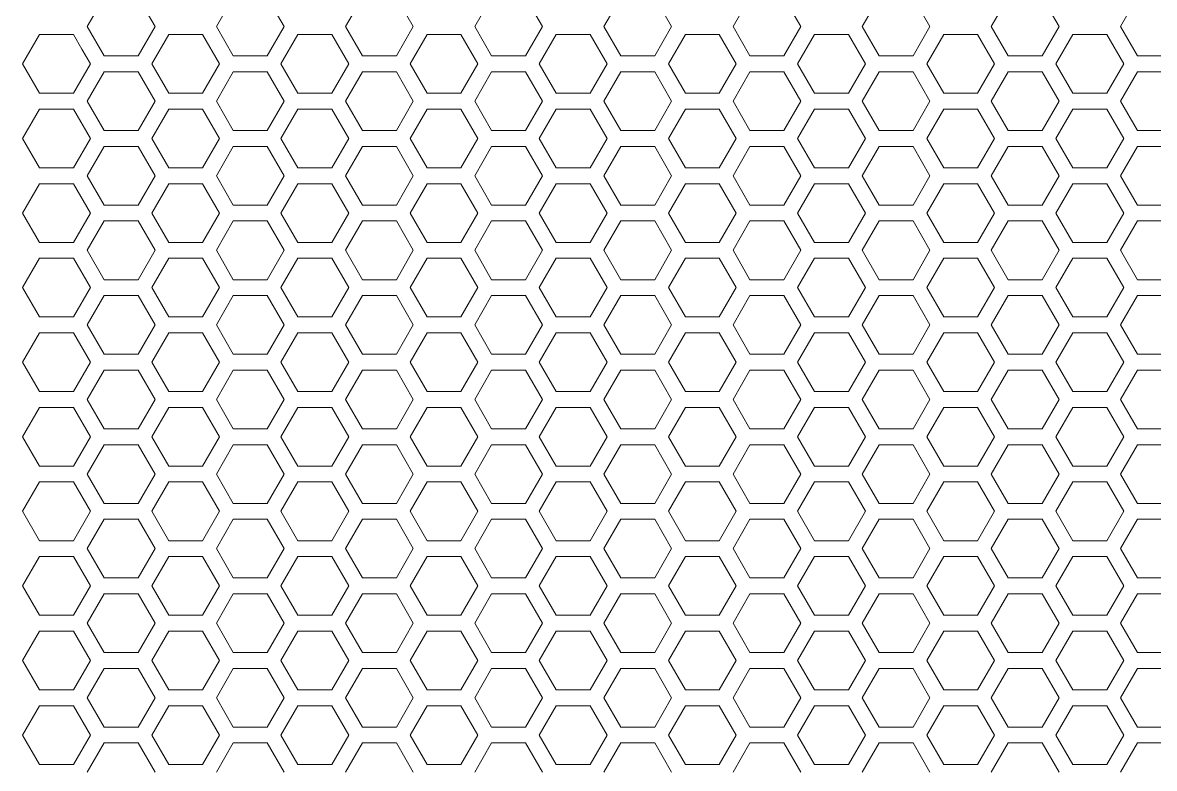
# Model space of a CAD drawing. Header units: millimetres. Extents: x 0 to 140, y -17 to 195.
# Drawn here: x 103.6 to 112.69, y 106.79 to 112.78 of the extents above; entities that cross this region are included whole.
import ezdxf

# ---------------------------------------------------------------- set-up
doc = ezdxf.new("R2010")
doc.units = ezdxf.units.MM
doc.layers.add('4203-42785_1_0', color=7, linetype='Continuous')

# ---------------------------------------------------------------- blocks, each defined once
blk = doc.blocks.new('a')
at = {"layer": '4203-42785_1_0', "color": 0, "linetype": 'ByBlock', "lineweight": 9}
for p, q in [((1507.3328, 432.6378), (1507.2261, 432.4529)), ((1507.653, 432.4529), (1507.5463, 432.6378)), ((1508.1461, 432.6378), (1508.0394, 432.4529)), ((1508.4662, 432.4529), (1508.3595, 432.6378)), ((1508.9594, 432.6378), (1508.8527, 432.4529)), ((1509.2795, 432.4529), (1509.1728, 432.6378)), ((1509.7726, 432.6378), (1509.6659, 432.4529)), ((1510.0928, 432.4529), (1509.9861, 432.6378)), ((1510.5859, 432.6378), (1510.4792, 432.4529)), ((1510.9061, 432.4529), (1510.7994, 432.6378)), ((1511.3992, 432.6378), (1511.2925, 432.4529)), ((1511.7193, 432.4529), (1511.6126, 432.6378)), ((1512.2124, 432.6378), (1512.1057, 432.4529)), ((1512.5326, 432.4529), (1512.4259, 432.6378)), ((1513.0257, 432.6378), (1512.919, 432.4529)), ((1513.3458, 432.4529), (1513.2391, 432.6378)), ((1513.8389, 432.6378), (1513.7322, 432.4529)), ((1507.2261, 432.4529), (1507.3328, 432.2681)), ((1507.5463, 432.2681), (1507.653, 432.4529)), ((1508.0394, 432.4529), (1508.1461, 432.2681)), ((1508.3595, 432.2681), (1508.4662, 432.4529)), ((1508.8527, 432.4529), (1508.9594, 432.2681)), ((1509.1728, 432.2681), (1509.2795, 432.4529)), ((1509.6659, 432.4529), (1509.7726, 432.2681)), ((1509.9861, 432.2681), (1510.0928, 432.4529)), ((1510.4792, 432.4529), (1510.5859, 432.2681)), ((1510.7994, 432.2681), (1510.9061, 432.4529)), ((1511.2925, 432.4529), (1511.3992, 432.2681)), ((1511.6126, 432.2681), (1511.7193, 432.4529)), ((1512.1057, 432.4529), (1512.2124, 432.2681)), ((1512.4259, 432.2681), (1512.5326, 432.4529)), ((1512.919, 432.4529), (1513.0257, 432.2681)), ((1513.2391, 432.2681), (1513.3458, 432.4529)), ((1513.7322, 432.4529), (1513.8389, 432.2681)), ((1506.9262, 432.403), (1506.8194, 432.2182)), ((1507.1396, 432.403), (1506.9262, 432.403)), ((1507.1929, 432.3106), (1507.1396, 432.403)), ((1507.7395, 432.403), (1507.6327, 432.2182)), ((1507.9529, 432.403), (1507.7395, 432.403)), ((1508.0596, 432.2182), (1507.9529, 432.403)), ((1508.5527, 432.403), (1508.446, 432.2182)), ((1508.7661, 432.403), (1508.5527, 432.403)), ((1508.8728, 432.2182), (1508.7661, 432.403)), ((1509.366, 432.403), (1509.2593, 432.2182)), ((1509.5794, 432.403), (1509.366, 432.403)), ((1509.6862, 432.2182), (1509.5794, 432.403)), ((1510.1793, 432.403), (1510.0725, 432.2182)), ((1510.3927, 432.403), (1510.1793, 432.403)), ((1510.4994, 432.2182), (1510.3927, 432.403)), ((1510.9926, 432.403), (1510.8858, 432.2182)), ((1511.206, 432.403), (1510.9926, 432.403)), ((1511.3127, 432.2182), (1511.206, 432.403)), ((1511.8058, 432.403), (1511.6991, 432.2182)), ((1512.0192, 432.403), (1511.8058, 432.403)), ((1512.1259, 432.2182), (1512.0192, 432.403)), ((1512.6191, 432.403), (1512.5124, 432.2182)), ((1512.8325, 432.403), (1512.6191, 432.403)), ((1512.9393, 432.2182), (1512.8325, 432.403)), ((1513.4323, 432.403), (1513.3256, 432.2182)), ((1513.6457, 432.403), (1513.4323, 432.403)), ((1513.7524, 432.2182), (1513.6457, 432.403)), ((1507.2464, 432.2182), (1507.1929, 432.3106)), ((1506.8194, 432.2182), (1506.9262, 432.0333)), ((1507.1396, 432.0333), (1507.2464, 432.2182)), ((1507.3328, 432.2681), (1507.5463, 432.2681)), ((1507.6327, 432.2182), (1507.7395, 432.0333)), ((1507.9529, 432.0333), (1508.0596, 432.2182)), ((1508.1461, 432.2681), (1508.3595, 432.2681)), ((1508.446, 432.2182), (1508.5527, 432.0333)), ((1508.7661, 432.0333), (1508.8728, 432.2182)), ((1508.9594, 432.2681), (1509.1728, 432.2681)), ((1509.2593, 432.2182), (1509.366, 432.0333)), ((1509.5794, 432.0333), (1509.6862, 432.2182)), ((1509.7726, 432.2681), (1509.9861, 432.2681)), ((1510.0725, 432.2182), (1510.1793, 432.0333)), ((1510.3927, 432.0333), (1510.4994, 432.2182)), ((1510.5859, 432.2681), (1510.7994, 432.2681)), ((1510.8858, 432.2182), (1510.9926, 432.0333)), ((1511.206, 432.0333), (1511.3127, 432.2182)), ((1511.3992, 432.2681), (1511.6126, 432.2681)), ((1511.6991, 432.2182), (1511.8058, 432.0333)), ((1512.0192, 432.0333), (1512.1259, 432.2182)), ((1512.2124, 432.2681), (1512.4259, 432.2681)), ((1512.5124, 432.2182), (1512.6191, 432.0333)), ((1512.8325, 432.0333), (1512.9393, 432.2182)), ((1513.0257, 432.2681), (1513.2391, 432.2681)), ((1513.3256, 432.2182), (1513.4323, 432.0333)), ((1513.6457, 432.0333), (1513.7524, 432.2182)), ((1513.8389, 432.2681), (1514.0523, 432.2681)), ((1507.3328, 432.1683), (1507.2261, 431.9834)), ((1507.5463, 432.1683), (1507.3328, 432.1683)), ((1507.653, 431.9834), (1507.5463, 432.1683)), ((1508.1461, 432.1683), (1508.0394, 431.9834)), ((1508.3595, 432.1683), (1508.1461, 432.1683)), ((1508.4662, 431.9834), (1508.3595, 432.1683)), ((1508.9594, 432.1683), (1508.8527, 431.9834)), ((1509.1728, 432.1683), (1508.9594, 432.1683)), ((1509.2795, 431.9834), (1509.1728, 432.1683)), ((1509.7726, 432.1683), (1509.6659, 431.9834)), ((1509.9861, 432.1683), (1509.7726, 432.1683)), ((1510.0928, 431.9834), (1509.9861, 432.1683)), ((1510.5859, 432.1683), (1510.4792, 431.9834)), ((1510.7994, 432.1683), (1510.5859, 432.1683)), ((1510.9061, 431.9834), (1510.7994, 432.1683)), ((1511.3992, 432.1683), (1511.2925, 431.9834)), ((1511.6126, 432.1683), (1511.3992, 432.1683)), ((1511.7193, 431.9834), (1511.6126, 432.1683)), ((1512.2124, 432.1683), (1512.1057, 431.9834)), ((1512.4259, 432.1683), (1512.2124, 432.1683)), ((1512.5326, 431.9834), (1512.4259, 432.1683)), ((1513.0257, 432.1683), (1512.919, 431.9834)), ((1513.2391, 432.1683), (1513.0257, 432.1683)), ((1513.3458, 431.9834), (1513.2391, 432.1683)), ((1513.8389, 432.1683), (1513.7322, 431.9834)), ((1514.0523, 432.1683), (1513.8389, 432.1683)), ((1506.9262, 432.0333), (1507.1396, 432.0333)), ((1507.7395, 432.0333), (1507.9529, 432.0333)), ((1508.5527, 432.0333), (1508.7661, 432.0333)), ((1509.366, 432.0333), (1509.5794, 432.0333)), ((1510.1793, 432.0333), (1510.3927, 432.0333)), ((1510.9926, 432.0333), (1511.206, 432.0333)), ((1511.8058, 432.0333), (1512.0192, 432.0333)), ((1512.6191, 432.0333), (1512.8325, 432.0333)), ((1513.4323, 432.0333), (1513.6457, 432.0333)), ((1506.9262, 431.9335), (1506.8194, 431.7486)), ((1507.1396, 431.9335), (1506.9262, 431.9335)), ((1507.2464, 431.7486), (1507.1396, 431.9335)), ((1507.2261, 431.9834), (1507.3328, 431.7985)), ((1507.5463, 431.7985), (1507.653, 431.9834)), ((1507.7395, 431.9335), (1507.6327, 431.7486)), ((1507.9529, 431.9335), (1507.7395, 431.9335)), ((1508.0596, 431.7486), (1507.9529, 431.9335)), ((1508.0394, 431.9834), (1508.1461, 431.7985)), ((1508.3595, 431.7985), (1508.4662, 431.9834)), ((1508.5527, 431.9335), (1508.446, 431.7486)), ((1508.7661, 431.9335), (1508.5527, 431.9335)), ((1508.8728, 431.7486), (1508.7661, 431.9335)), ((1508.8527, 431.9834), (1508.9594, 431.7985)), ((1509.1728, 431.7985), (1509.2795, 431.9834)), ((1509.366, 431.9335), (1509.2593, 431.7486)), ((1509.5794, 431.9335), (1509.366, 431.9335)), ((1509.6862, 431.7486), (1509.5794, 431.9335)), ((1509.6659, 431.9834), (1509.7726, 431.7985)), ((1509.9861, 431.7985), (1510.0928, 431.9834)), ((1510.1793, 431.9335), (1510.0725, 431.7486)), ((1510.3927, 431.9335), (1510.1793, 431.9335)), ((1510.4994, 431.7486), (1510.3927, 431.9335)), ((1510.4792, 431.9834), (1510.5859, 431.7985)), ((1510.7994, 431.7985), (1510.9061, 431.9834)), ((1510.9926, 431.9335), (1510.8858, 431.7486)), ((1511.206, 431.9335), (1510.9926, 431.9335)), ((1511.3127, 431.7486), (1511.206, 431.9335)), ((1511.2925, 431.9834), (1511.3992, 431.7985)), ((1511.6126, 431.7985), (1511.7193, 431.9834)), ((1511.8058, 431.9335), (1511.6991, 431.7486)), ((1512.0192, 431.9335), (1511.8058, 431.9335)), ((1512.1259, 431.7486), (1512.0192, 431.9335)), ((1512.1057, 431.9834), (1512.2124, 431.7985)), ((1512.4259, 431.7985), (1512.5326, 431.9834)), ((1512.6191, 431.9335), (1512.5124, 431.7486)), ((1512.8325, 431.9335), (1512.6191, 431.9335)), ((1512.9393, 431.7486), (1512.8325, 431.9335)), ((1512.919, 431.9834), (1513.0257, 431.7985)), ((1513.2391, 431.7985), (1513.3458, 431.9834)), ((1513.4323, 431.9335), (1513.3256, 431.7486)), ((1513.6457, 431.9335), (1513.4323, 431.9335)), ((1513.7524, 431.7486), (1513.6457, 431.9335)), ((1513.7322, 431.9834), (1513.8389, 431.7985)), ((1507.3328, 431.7985), (1507.5463, 431.7985)), ((1508.1461, 431.7985), (1508.3595, 431.7985)), ((1508.9594, 431.7985), (1509.1728, 431.7985)), ((1509.7726, 431.7985), (1509.9861, 431.7985)), ((1510.5859, 431.7985), (1510.7994, 431.7985)), ((1511.3992, 431.7985), (1511.6126, 431.7985)), ((1512.2124, 431.7985), (1512.4259, 431.7985)), ((1513.0257, 431.7985), (1513.2391, 431.7985)), ((1513.8389, 431.7985), (1514.0523, 431.7985)), ((1506.8194, 431.7486), (1506.9262, 431.5638)), ((1507.1396, 431.5638), (1507.2464, 431.7486)), ((1507.6327, 431.7486), (1507.7395, 431.5638)), ((1507.9529, 431.5638), (1508.0596, 431.7486)), ((1508.446, 431.7486), (1508.5527, 431.5638)), ((1508.7661, 431.5638), (1508.8728, 431.7486)), ((1509.2593, 431.7486), (1509.366, 431.5638)), ((1509.5794, 431.5638), (1509.6862, 431.7486)), ((1510.0725, 431.7486), (1510.1793, 431.5638)), ((1510.3927, 431.5638), (1510.4994, 431.7486)), ((1510.8858, 431.7486), (1510.9926, 431.5638)), ((1511.206, 431.5638), (1511.3127, 431.7486)), ((1511.6991, 431.7486), (1511.8058, 431.5638)), ((1512.0192, 431.5638), (1512.1259, 431.7486)), ((1512.5124, 431.7486), (1512.6191, 431.5638)), ((1512.8325, 431.5638), (1512.9393, 431.7486)), ((1513.3256, 431.7486), (1513.4323, 431.5638)), ((1513.6457, 431.5638), (1513.7524, 431.7486)), ((1507.3328, 431.6987), (1507.2261, 431.5139)), ((1507.5463, 431.6987), (1507.3328, 431.6987)), ((1507.653, 431.5139), (1507.5463, 431.6987)), ((1508.1461, 431.6987), (1508.0394, 431.5139)), ((1508.3595, 431.6987), (1508.1461, 431.6987)), ((1508.4662, 431.5139), (1508.3595, 431.6987)), ((1508.9594, 431.6987), (1508.8527, 431.5139)), ((1509.1728, 431.6987), (1508.9594, 431.6987)), ((1509.2795, 431.5139), (1509.1728, 431.6987)), ((1509.7726, 431.6987), (1509.6659, 431.5139)), ((1509.9861, 431.6987), (1509.7726, 431.6987)), ((1510.0928, 431.5139), (1509.9861, 431.6987)), ((1510.5859, 431.6987), (1510.4792, 431.5139)), ((1510.7994, 431.6987), (1510.5859, 431.6987)), ((1510.9061, 431.5139), (1510.7994, 431.6987)), ((1511.3992, 431.6987), (1511.2925, 431.5139)), ((1511.6126, 431.6987), (1511.3992, 431.6987)), ((1511.7193, 431.5139), (1511.6126, 431.6987)), ((1512.2124, 431.6987), (1512.1057, 431.5139)), ((1512.4259, 431.6987), (1512.2124, 431.6987)), ((1512.5326, 431.5139), (1512.4259, 431.6987)), ((1513.0257, 431.6987), (1512.919, 431.5139)), ((1513.2391, 431.6987), (1513.0257, 431.6987)), ((1513.3458, 431.5139), (1513.2391, 431.6987)), ((1513.8389, 431.6987), (1513.7322, 431.5139)), ((1514.0523, 431.6987), (1513.8389, 431.6987)), ((1506.9262, 431.5638), (1507.1396, 431.5638)), ((1507.7395, 431.5638), (1507.9529, 431.5638)), ((1508.5527, 431.5638), (1508.7661, 431.5638)), ((1509.366, 431.5638), (1509.5794, 431.5638)), ((1510.1793, 431.5638), (1510.3927, 431.5638)), ((1510.9926, 431.5638), (1511.206, 431.5638)), ((1511.8058, 431.5638), (1512.0192, 431.5638)), ((1512.6191, 431.5638), (1512.8325, 431.5638)), ((1513.4323, 431.5638), (1513.6457, 431.5638)), ((1507.2261, 431.5139), (1507.3328, 431.329)), ((1507.5463, 431.329), (1507.653, 431.5139)), ((1508.0394, 431.5139), (1508.1461, 431.329)), ((1508.3595, 431.329), (1508.4662, 431.5139)), ((1508.8527, 431.5139), (1508.9594, 431.329)), ((1509.1728, 431.329), (1509.2795, 431.5139)), ((1509.6659, 431.5139), (1509.7726, 431.329)), ((1509.9861, 431.329), (1510.0928, 431.5139)), ((1510.4792, 431.5139), (1510.5859, 431.329)), ((1510.7994, 431.329), (1510.9061, 431.5139)), ((1511.2925, 431.5139), (1511.3992, 431.329)), ((1511.6126, 431.329), (1511.7193, 431.5139)), ((1512.1057, 431.5139), (1512.2124, 431.329)), ((1512.4259, 431.329), (1512.5326, 431.5139)), ((1512.919, 431.5139), (1513.0257, 431.329)), ((1513.2391, 431.329), (1513.3458, 431.5139)), ((1513.7322, 431.5139), (1513.8389, 431.329)), ((1506.9262, 431.4639), (1506.8194, 431.2791)), ((1507.1396, 431.4639), (1506.9262, 431.4639)), ((1507.2464, 431.2791), (1507.1396, 431.4639)), ((1507.7395, 431.4639), (1507.6327, 431.2791)), ((1507.9529, 431.4639), (1507.7395, 431.4639)), ((1508.0596, 431.2791), (1507.9529, 431.4639)), ((1508.5527, 431.4639), (1508.446, 431.2791)), ((1508.7661, 431.4639), (1508.5527, 431.4639)), ((1508.8728, 431.2791), (1508.7661, 431.4639)), ((1509.366, 431.4639), (1509.2593, 431.2791)), ((1509.5794, 431.4639), (1509.366, 431.4639)), ((1509.6862, 431.2791), (1509.5794, 431.4639)), ((1510.1793, 431.4639), (1510.0725, 431.2791)), ((1510.3927, 431.4639), (1510.1793, 431.4639)), ((1510.4994, 431.2791), (1510.3927, 431.4639)), ((1510.9926, 431.4639), (1510.8858, 431.2791)), ((1511.206, 431.4639), (1510.9926, 431.4639)), ((1511.3127, 431.2791), (1511.206, 431.4639)), ((1511.8058, 431.4639), (1511.6991, 431.2791)), ((1512.0192, 431.4639), (1511.8058, 431.4639)), ((1512.1259, 431.2791), (1512.0192, 431.4639)), ((1512.6191, 431.4639), (1512.5124, 431.2791)), ((1512.8325, 431.4639), (1512.6191, 431.4639)), ((1512.9393, 431.2791), (1512.8325, 431.4639)), ((1513.4323, 431.4639), (1513.3256, 431.2791)), ((1513.6457, 431.4639), (1513.4323, 431.4639)), ((1513.7524, 431.2791), (1513.6457, 431.4639)), ((1506.8194, 431.2791), (1506.9262, 431.0942)), ((1507.1396, 431.0942), (1507.2464, 431.2791)), ((1507.3328, 431.329), (1507.5463, 431.329)), ((1507.6327, 431.2791), (1507.7395, 431.0942)), ((1507.9529, 431.0942), (1508.0596, 431.2791)), ((1508.1461, 431.329), (1508.3595, 431.329)), ((1508.446, 431.2791), (1508.5527, 431.0942)), ((1508.7661, 431.0942), (1508.8728, 431.2791)), ((1508.9594, 431.329), (1509.1728, 431.329)), ((1509.2593, 431.2791), (1509.366, 431.0942)), ((1509.5794, 431.0942), (1509.6862, 431.2791)), ((1509.7726, 431.329), (1509.9861, 431.329)), ((1510.0725, 431.2791), (1510.1793, 431.0942)), ((1510.3927, 431.0942), (1510.4994, 431.2791)), ((1510.5859, 431.329), (1510.7994, 431.329)), ((1510.8858, 431.2791), (1510.9926, 431.0942)), ((1511.206, 431.0942), (1511.3127, 431.2791)), ((1511.3992, 431.329), (1511.6126, 431.329)), ((1511.6991, 431.2791), (1511.8058, 431.0942)), ((1512.0192, 431.0942), (1512.1259, 431.2791)), ((1512.2124, 431.329), (1512.4259, 431.329)), ((1512.5124, 431.2791), (1512.6191, 431.0942)), ((1512.8325, 431.0942), (1512.9393, 431.2791)), ((1513.0257, 431.329), (1513.2391, 431.329)), ((1513.3256, 431.2791), (1513.4323, 431.0942)), ((1513.6457, 431.0942), (1513.7524, 431.2791)), ((1513.8389, 431.329), (1514.0523, 431.329)), ((1507.3328, 431.2292), (1507.2261, 431.0443)), ((1507.5463, 431.2292), (1507.3328, 431.2292)), ((1507.653, 431.0443), (1507.5463, 431.2292)), ((1508.1461, 431.2292), (1508.0394, 431.0443)), ((1508.3595, 431.2292), (1508.1461, 431.2292)), ((1508.4662, 431.0443), (1508.3595, 431.2292)), ((1508.9594, 431.2292), (1508.8527, 431.0443)), ((1509.1728, 431.2292), (1508.9594, 431.2292)), ((1509.2795, 431.0443), (1509.1728, 431.2292)), ((1509.7726, 431.2292), (1509.6659, 431.0443)), ((1509.9861, 431.2292), (1509.7726, 431.2292)), ((1510.0928, 431.0443), (1509.9861, 431.2292)), ((1510.5859, 431.2292), (1510.4792, 431.0443)), ((1510.7994, 431.2292), (1510.5859, 431.2292)), ((1510.9061, 431.0443), (1510.7994, 431.2292)), ((1511.3992, 431.2292), (1511.2925, 431.0443)), ((1511.6126, 431.2292), (1511.3992, 431.2292)), ((1511.7193, 431.0443), (1511.6126, 431.2292)), ((1512.2124, 431.2292), (1512.1057, 431.0443)), ((1512.4259, 431.2292), (1512.2124, 431.2292)), ((1512.5326, 431.0443), (1512.4259, 431.2292)), ((1513.0257, 431.2292), (1512.919, 431.0443)), ((1513.2391, 431.2292), (1513.0257, 431.2292)), ((1513.3458, 431.0443), (1513.2391, 431.2292)), ((1513.8389, 431.2292), (1513.7322, 431.0443)), ((1514.0523, 431.2292), (1513.8389, 431.2292)), ((1506.9262, 431.0942), (1507.1396, 431.0942)), ((1507.7395, 431.0942), (1507.9529, 431.0942)), ((1508.5527, 431.0942), (1508.7661, 431.0942)), ((1509.366, 431.0942), (1509.5794, 431.0942)), ((1510.1793, 431.0942), (1510.3927, 431.0942)), ((1510.9926, 431.0942), (1511.206, 431.0942)), ((1511.8058, 431.0942), (1512.0192, 431.0942)), ((1512.6191, 431.0942), (1512.8325, 431.0942)), ((1513.4323, 431.0942), (1513.6457, 431.0942)), ((1506.9262, 430.9944), (1506.8194, 430.8095)), ((1507.1396, 430.9944), (1506.9262, 430.9944)), ((1507.2464, 430.8095), (1507.1396, 430.9944)), ((1507.2261, 431.0443), (1507.3328, 430.8594)), ((1507.5463, 430.8594), (1507.653, 431.0443)), ((1507.7395, 430.9944), (1507.6327, 430.8095)), ((1507.9529, 430.9944), (1507.7395, 430.9944)), ((1508.0596, 430.8095), (1507.9529, 430.9944)), ((1508.0394, 431.0443), (1508.1461, 430.8594)), ((1508.3595, 430.8594), (1508.4662, 431.0443)), ((1508.5527, 430.9944), (1508.446, 430.8095)), ((1508.7661, 430.9944), (1508.5527, 430.9944)), ((1508.8728, 430.8095), (1508.7661, 430.9944)), ((1508.8527, 431.0443), (1508.9594, 430.8594)), ((1509.1728, 430.8594), (1509.2795, 431.0443)), ((1509.366, 430.9944), (1509.2593, 430.8095)), ((1509.5794, 430.9944), (1509.366, 430.9944)), ((1509.6862, 430.8095), (1509.5794, 430.9944)), ((1509.6659, 431.0443), (1509.7726, 430.8594)), ((1509.9861, 430.8594), (1510.0928, 431.0443)), ((1510.1793, 430.9944), (1510.0725, 430.8095)), ((1510.3927, 430.9944), (1510.1793, 430.9944)), ((1510.4994, 430.8095), (1510.3927, 430.9944)), ((1510.4792, 431.0443), (1510.5859, 430.8594)), ((1510.7994, 430.8594), (1510.9061, 431.0443)), ((1510.9926, 430.9944), (1510.8858, 430.8095)), ((1511.206, 430.9944), (1510.9926, 430.9944)), ((1511.3127, 430.8095), (1511.206, 430.9944)), ((1511.2925, 431.0443), (1511.3992, 430.8594)), ((1511.6126, 430.8594), (1511.7193, 431.0443)), ((1511.8058, 430.9944), (1511.6991, 430.8095)), ((1512.0192, 430.9944), (1511.8058, 430.9944)), ((1512.1259, 430.8095), (1512.0192, 430.9944)), ((1512.1057, 431.0443), (1512.2124, 430.8594)), ((1512.4259, 430.8594), (1512.5326, 431.0443)), ((1512.6191, 430.9944), (1512.5124, 430.8095)), ((1512.8325, 430.9944), (1512.6191, 430.9944)), ((1512.9393, 430.8095), (1512.8325, 430.9944)), ((1512.919, 431.0443), (1513.0257, 430.8594)), ((1513.2391, 430.8594), (1513.3458, 431.0443)), ((1513.4323, 430.9944), (1513.3256, 430.8095)), ((1513.6457, 430.9944), (1513.4323, 430.9944)), ((1513.7524, 430.8095), (1513.6457, 430.9944)), ((1513.7322, 431.0443), (1513.8389, 430.8594)), ((1507.3328, 430.8594), (1507.5463, 430.8594)), ((1508.1461, 430.8594), (1508.3595, 430.8594)), ((1508.9594, 430.8594), (1509.1728, 430.8594)), ((1509.7726, 430.8594), (1509.9861, 430.8594)), ((1510.5859, 430.8594), (1510.7994, 430.8594)), ((1511.3992, 430.8594), (1511.6126, 430.8594)), ((1512.2124, 430.8594), (1512.4259, 430.8594)), ((1513.0257, 430.8594), (1513.2391, 430.8594)), ((1513.8389, 430.8594), (1514.0523, 430.8594)), ((1506.8194, 430.8095), (1506.9262, 430.6247)), ((1507.1396, 430.6247), (1507.2464, 430.8095)), ((1507.6327, 430.8095), (1507.7395, 430.6247)), ((1507.9529, 430.6247), (1508.0596, 430.8095)), ((1508.446, 430.8095), (1508.5527, 430.6247)), ((1508.7661, 430.6247), (1508.8728, 430.8095)), ((1509.2593, 430.8095), (1509.366, 430.6247)), ((1509.5794, 430.6247), (1509.6862, 430.8095)), ((1510.0725, 430.8095), (1510.1793, 430.6247)), ((1510.3927, 430.6247), (1510.4994, 430.8095)), ((1510.8858, 430.8095), (1510.9926, 430.6247)), ((1511.206, 430.6247), (1511.3127, 430.8095)), ((1511.6991, 430.8095), (1511.8058, 430.6247)), ((1512.0192, 430.6247), (1512.1259, 430.8095)), ((1512.5124, 430.8095), (1512.6191, 430.6247)), ((1512.8325, 430.6247), (1512.9393, 430.8095)), ((1513.3256, 430.8095), (1513.4323, 430.6247)), ((1513.6457, 430.6247), (1513.7524, 430.8095)), ((1507.3328, 430.7596), (1507.2261, 430.5748)), ((1507.5463, 430.7596), (1507.3328, 430.7596)), ((1507.653, 430.5748), (1507.5463, 430.7596)), ((1508.1461, 430.7596), (1508.0394, 430.5748)), ((1508.3595, 430.7596), (1508.1461, 430.7596)), ((1508.4662, 430.5748), (1508.3595, 430.7596)), ((1508.9594, 430.7596), (1508.8527, 430.5748)), ((1509.1728, 430.7596), (1508.9594, 430.7596)), ((1509.2795, 430.5748), (1509.1728, 430.7596)), ((1509.7726, 430.7596), (1509.6659, 430.5748)), ((1509.9861, 430.7596), (1509.7726, 430.7596)), ((1510.0928, 430.5748), (1509.9861, 430.7596)), ((1510.5859, 430.7596), (1510.4792, 430.5748)), ((1510.7994, 430.7596), (1510.5859, 430.7596)), ((1510.9061, 430.5748), (1510.7994, 430.7596)), ((1511.3992, 430.7596), (1511.2925, 430.5748)), ((1511.6126, 430.7596), (1511.3992, 430.7596)), ((1511.7193, 430.5748), (1511.6126, 430.7596)), ((1512.2124, 430.7596), (1512.1057, 430.5748)), ((1512.4259, 430.7596), (1512.2124, 430.7596)), ((1512.5326, 430.5748), (1512.4259, 430.7596)), ((1513.0257, 430.7596), (1512.919, 430.5748)), ((1513.2391, 430.7596), (1513.0257, 430.7596)), ((1513.3458, 430.5748), (1513.2391, 430.7596)), ((1513.8389, 430.7596), (1513.7322, 430.5748)), ((1514.0523, 430.7596), (1513.8389, 430.7596)), ((1506.9262, 430.6247), (1507.1396, 430.6247)), ((1507.2261, 430.5748), (1507.3328, 430.3899)), ((1507.5463, 430.3899), (1507.653, 430.5748)), ((1507.7395, 430.6247), (1507.9529, 430.6247)), ((1508.0394, 430.5748), (1508.1461, 430.3899)), ((1508.3595, 430.3899), (1508.4662, 430.5748)), ((1508.5527, 430.6247), (1508.7661, 430.6247)), ((1508.8527, 430.5748), (1508.9594, 430.3899)), ((1509.1728, 430.3899), (1509.2795, 430.5748)), ((1509.366, 430.6247), (1509.5794, 430.6247)), ((1509.6659, 430.5748), (1509.7726, 430.3899)), ((1509.9861, 430.3899), (1510.0928, 430.5748)), ((1510.1793, 430.6247), (1510.3927, 430.6247)), ((1510.4792, 430.5748), (1510.5859, 430.3899)), ((1510.7994, 430.3899), (1510.9061, 430.5748)), ((1510.9926, 430.6247), (1511.206, 430.6247)), ((1511.2925, 430.5748), (1511.3992, 430.3899)), ((1511.6126, 430.3899), (1511.7193, 430.5748)), ((1511.8058, 430.6247), (1512.0192, 430.6247)), ((1512.1057, 430.5748), (1512.2124, 430.3899)), ((1512.4259, 430.3899), (1512.5326, 430.5748)), ((1512.6191, 430.6247), (1512.8325, 430.6247)), ((1512.919, 430.5748), (1513.0257, 430.3899)), ((1513.2391, 430.3899), (1513.3458, 430.5748)), ((1513.4323, 430.6247), (1513.6457, 430.6247)), ((1513.7322, 430.5748), (1513.8389, 430.3899)), ((1506.9262, 430.5249), (1506.8194, 430.34)), ((1507.1396, 430.5249), (1506.9262, 430.5249)), ((1507.2464, 430.34), (1507.1396, 430.5249)), ((1507.7395, 430.5249), (1507.6327, 430.34)), ((1507.9529, 430.5249), (1507.7395, 430.5249)), ((1508.0596, 430.34), (1507.9529, 430.5249)), ((1508.5527, 430.5249), (1508.446, 430.34)), ((1508.7661, 430.5249), (1508.5527, 430.5249)), ((1508.8728, 430.34), (1508.7661, 430.5249)), ((1509.366, 430.5249), (1509.2593, 430.34)), ((1509.5794, 430.5249), (1509.366, 430.5249)), ((1509.6862, 430.34), (1509.5794, 430.5249)), ((1510.1793, 430.5249), (1510.0725, 430.34)), ((1510.3927, 430.5249), (1510.1793, 430.5249)), ((1510.4994, 430.34), (1510.3927, 430.5249)), ((1510.9926, 430.5249), (1510.8858, 430.34)), ((1511.206, 430.5249), (1510.9926, 430.5249)), ((1511.3127, 430.34), (1511.206, 430.5249)), ((1511.8058, 430.5249), (1511.6991, 430.34)), ((1512.0192, 430.5249), (1511.8058, 430.5249)), ((1512.1259, 430.34), (1512.0192, 430.5249)), ((1512.6191, 430.5249), (1512.5124, 430.34)), ((1512.8325, 430.5249), (1512.6191, 430.5249)), ((1512.9393, 430.34), (1512.8325, 430.5249)), ((1513.4323, 430.5249), (1513.3256, 430.34)), ((1513.6457, 430.5249), (1513.4323, 430.5249)), ((1513.7524, 430.34), (1513.6457, 430.5249)), ((1507.3328, 430.3899), (1507.5463, 430.3899)), ((1508.1461, 430.3899), (1508.3595, 430.3899)), ((1508.9594, 430.3899), (1509.1728, 430.3899)), ((1509.7726, 430.3899), (1509.9861, 430.3899)), ((1510.5859, 430.3899), (1510.7994, 430.3899)), ((1511.3992, 430.3899), (1511.6126, 430.3899)), ((1512.2124, 430.3899), (1512.4259, 430.3899)), ((1513.0257, 430.3899), (1513.2391, 430.3899)), ((1513.8389, 430.3899), (1514.0523, 430.3899)), ((1506.8194, 430.34), (1506.9262, 430.1551)), ((1507.1396, 430.1551), (1507.2464, 430.34)), ((1507.3328, 430.2901), (1507.2261, 430.1052)), ((1507.5463, 430.2901), (1507.3328, 430.2901)), ((1507.653, 430.1052), (1507.5463, 430.2901)), ((1507.6327, 430.34), (1507.7395, 430.1551)), ((1507.9529, 430.1551), (1508.0596, 430.34)), ((1508.1461, 430.2901), (1508.0394, 430.1052)), ((1508.3595, 430.2901), (1508.1461, 430.2901)), ((1508.4662, 430.1052), (1508.3595, 430.2901)), ((1508.446, 430.34), (1508.5527, 430.1551)), ((1508.7661, 430.1551), (1508.8728, 430.34)), ((1508.9594, 430.2901), (1508.8527, 430.1052)), ((1509.1728, 430.2901), (1508.9594, 430.2901)), ((1509.2795, 430.1052), (1509.1728, 430.2901)), ((1509.2593, 430.34), (1509.366, 430.1551)), ((1509.5794, 430.1551), (1509.6862, 430.34)), ((1509.7726, 430.2901), (1509.6659, 430.1052)), ((1509.9861, 430.2901), (1509.7726, 430.2901)), ((1510.0928, 430.1052), (1509.9861, 430.2901)), ((1510.0725, 430.34), (1510.1793, 430.1551)), ((1510.3927, 430.1551), (1510.4994, 430.34)), ((1510.5859, 430.2901), (1510.4792, 430.1052)), ((1510.7994, 430.2901), (1510.5859, 430.2901)), ((1510.9061, 430.1052), (1510.7994, 430.2901)), ((1510.8858, 430.34), (1510.9926, 430.1551)), ((1511.206, 430.1551), (1511.3127, 430.34)), ((1511.3992, 430.2901), (1511.2925, 430.1052)), ((1511.6126, 430.2901), (1511.3992, 430.2901)), ((1511.7193, 430.1052), (1511.6126, 430.2901)), ((1511.6991, 430.34), (1511.8058, 430.1551)), ((1512.0192, 430.1551), (1512.1259, 430.34)), ((1512.2124, 430.2901), (1512.1057, 430.1052)), ((1512.4259, 430.2901), (1512.2124, 430.2901)), ((1512.5326, 430.1052), (1512.4259, 430.2901)), ((1512.5124, 430.34), (1512.6191, 430.1551)), ((1512.8325, 430.1551), (1512.9393, 430.34)), ((1513.0257, 430.2901), (1512.919, 430.1052)), ((1513.2391, 430.2901), (1513.0257, 430.2901)), ((1513.3458, 430.1052), (1513.2391, 430.2901)), ((1513.3256, 430.34), (1513.4323, 430.1551)), ((1513.6457, 430.1551), (1513.7524, 430.34)), ((1513.8389, 430.2901), (1513.7322, 430.1052)), ((1514.0523, 430.2901), (1513.8389, 430.2901)), ((1506.9262, 430.1551), (1507.1396, 430.1551)), ((1507.7395, 430.1551), (1507.9529, 430.1551)), ((1508.5527, 430.1551), (1508.7661, 430.1551)), ((1509.366, 430.1551), (1509.5794, 430.1551)), ((1510.1793, 430.1551), (1510.3927, 430.1551)), ((1510.9926, 430.1551), (1511.206, 430.1551)), ((1511.8058, 430.1551), (1512.0192, 430.1551)), ((1512.6191, 430.1551), (1512.8325, 430.1551)), ((1513.4323, 430.1551), (1513.6457, 430.1551)), ((1507.2261, 430.1052), (1507.3328, 429.9204)), ((1507.5463, 429.9204), (1507.653, 430.1052)), ((1508.0394, 430.1052), (1508.1461, 429.9204)), ((1508.3595, 429.9204), (1508.4662, 430.1052)), ((1508.8527, 430.1052), (1508.9594, 429.9204)), ((1509.1728, 429.9204), (1509.2795, 430.1052)), ((1509.6659, 430.1052), (1509.7726, 429.9204)), ((1509.9861, 429.9204), (1510.0928, 430.1052)), ((1510.4792, 430.1052), (1510.5859, 429.9204)), ((1510.7994, 429.9204), (1510.9061, 430.1052)), ((1511.2925, 430.1052), (1511.3992, 429.9204)), ((1511.6126, 429.9204), (1511.7193, 430.1052)), ((1512.1057, 430.1052), (1512.2124, 429.9204)), ((1512.4259, 429.9204), (1512.5326, 430.1052)), ((1512.919, 430.1052), (1513.0257, 429.9204)), ((1513.2391, 429.9204), (1513.3458, 430.1052)), ((1513.7322, 430.1052), (1513.8389, 429.9204)), ((1506.9262, 430.0553), (1506.8194, 429.8704)), ((1507.1396, 430.0553), (1506.9262, 430.0553)), ((1507.2464, 429.8704), (1507.1396, 430.0553)), ((1507.7395, 430.0553), (1507.6327, 429.8704)), ((1507.9529, 430.0553), (1507.7395, 430.0553)), ((1508.0596, 429.8704), (1507.9529, 430.0553)), ((1508.5527, 430.0553), (1508.446, 429.8704)), ((1508.7661, 430.0553), (1508.5527, 430.0553)), ((1508.8728, 429.8704), (1508.7661, 430.0553)), ((1509.366, 430.0553), (1509.2593, 429.8704)), ((1509.5794, 430.0553), (1509.366, 430.0553)), ((1509.6862, 429.8704), (1509.5794, 430.0553)), ((1510.1793, 430.0553), (1510.0725, 429.8704)), ((1510.3927, 430.0553), (1510.1793, 430.0553)), ((1510.4994, 429.8704), (1510.3927, 430.0553)), ((1510.9926, 430.0553), (1510.8858, 429.8704)), ((1511.206, 430.0553), (1510.9926, 430.0553)), ((1511.3127, 429.8704), (1511.206, 430.0553)), ((1511.8058, 430.0553), (1511.6991, 429.8704)), ((1512.0192, 430.0553), (1511.8058, 430.0553)), ((1512.1259, 429.8704), (1512.0192, 430.0553)), ((1512.6191, 430.0553), (1512.5124, 429.8704)), ((1512.8325, 430.0553), (1512.6191, 430.0553)), ((1512.9393, 429.8704), (1512.8325, 430.0553)), ((1513.4323, 430.0553), (1513.3256, 429.8704)), ((1513.6457, 430.0553), (1513.4323, 430.0553)), ((1513.7524, 429.8704), (1513.6457, 430.0553)), ((1506.8194, 429.8704), (1506.9262, 429.6856)), ((1507.1396, 429.6856), (1507.2464, 429.8704)), ((1507.3328, 429.9204), (1507.5463, 429.9204)), ((1507.6327, 429.8704), (1507.7395, 429.6856)), ((1507.9529, 429.6856), (1508.0596, 429.8704)), ((1508.1461, 429.9204), (1508.3595, 429.9204)), ((1508.446, 429.8704), (1508.5527, 429.6856)), ((1508.7661, 429.6856), (1508.8728, 429.8704)), ((1508.9594, 429.9204), (1509.1728, 429.9204)), ((1509.2593, 429.8704), (1509.366, 429.6856)), ((1509.5794, 429.6856), (1509.6862, 429.8704)), ((1509.7726, 429.9204), (1509.9861, 429.9204)), ((1510.0725, 429.8704), (1510.1793, 429.6856)), ((1510.3927, 429.6856), (1510.4994, 429.8704)), ((1510.5859, 429.9204), (1510.7994, 429.9204)), ((1510.8858, 429.8704), (1510.9926, 429.6856)), ((1511.206, 429.6856), (1511.3127, 429.8704)), ((1511.3992, 429.9204), (1511.6126, 429.9204)), ((1511.6991, 429.8704), (1511.8058, 429.6856)), ((1512.0192, 429.6856), (1512.1259, 429.8704)), ((1512.2124, 429.9204), (1512.4259, 429.9204)), ((1512.5124, 429.8704), (1512.6191, 429.6856)), ((1512.8325, 429.6856), (1512.9393, 429.8704)), ((1513.0257, 429.9204), (1513.2391, 429.9204)), ((1513.3256, 429.8704), (1513.4323, 429.6856)), ((1513.6457, 429.6856), (1513.7524, 429.8704)), ((1513.8389, 429.9204), (1514.0523, 429.9204)), ((1507.3328, 429.8205), (1507.2261, 429.6357)), ((1507.5463, 429.8205), (1507.3328, 429.8205)), ((1507.653, 429.6357), (1507.5463, 429.8205)), ((1508.1461, 429.8205), (1508.0394, 429.6357)), ((1508.3595, 429.8205), (1508.1461, 429.8205)), ((1508.4662, 429.6357), (1508.3595, 429.8205)), ((1508.9594, 429.8205), (1508.8527, 429.6357)), ((1509.1728, 429.8205), (1508.9594, 429.8205)), ((1509.2795, 429.6357), (1509.1728, 429.8205)), ((1509.7726, 429.8205), (1509.6659, 429.6357)), ((1509.9861, 429.8205), (1509.7726, 429.8205)), ((1510.0928, 429.6357), (1509.9861, 429.8205)), ((1510.5859, 429.8205), (1510.4792, 429.6357)), ((1510.7994, 429.8205), (1510.5859, 429.8205)), ((1510.9061, 429.6357), (1510.7994, 429.8205)), ((1511.3992, 429.8205), (1511.2925, 429.6357)), ((1511.6126, 429.8205), (1511.3992, 429.8205)), ((1511.7193, 429.6357), (1511.6126, 429.8205)), ((1512.2124, 429.8205), (1512.1057, 429.6357)), ((1512.4259, 429.8205), (1512.2124, 429.8205)), ((1512.5326, 429.6357), (1512.4259, 429.8205)), ((1513.0257, 429.8205), (1512.919, 429.6357)), ((1513.2391, 429.8205), (1513.0257, 429.8205)), ((1513.3458, 429.6357), (1513.2391, 429.8205)), ((1513.8389, 429.8205), (1513.7322, 429.6357)), ((1514.0523, 429.8205), (1513.8389, 429.8205)), ((1506.9262, 429.6856), (1507.1396, 429.6856)), ((1507.7395, 429.6856), (1507.9529, 429.6856)), ((1508.5527, 429.6856), (1508.7661, 429.6856)), ((1509.366, 429.6856), (1509.5794, 429.6856)), ((1510.1793, 429.6856), (1510.3927, 429.6856)), ((1510.9926, 429.6856), (1511.206, 429.6856)), ((1511.8058, 429.6856), (1512.0192, 429.6856)), ((1512.6191, 429.6856), (1512.8325, 429.6856)), ((1513.4323, 429.6856), (1513.6457, 429.6856)), ((1506.9262, 429.5858), (1506.8194, 429.4009)), ((1507.1396, 429.5858), (1506.9262, 429.5858)), ((1507.2464, 429.4009), (1507.1396, 429.5858)), ((1507.2261, 429.6357), (1507.3328, 429.4508)), ((1507.5463, 429.4508), (1507.653, 429.6357)), ((1507.7395, 429.5858), (1507.6327, 429.4009)), ((1507.9529, 429.5858), (1507.7395, 429.5858)), ((1508.0596, 429.4009), (1507.9529, 429.5858)), ((1508.0394, 429.6357), (1508.1461, 429.4508)), ((1508.3595, 429.4508), (1508.4662, 429.6357)), ((1508.5527, 429.5858), (1508.446, 429.4009)), ((1508.7661, 429.5858), (1508.5527, 429.5858)), ((1508.8728, 429.4009), (1508.7661, 429.5858)), ((1508.8527, 429.6357), (1508.9594, 429.4508)), ((1509.1728, 429.4508), (1509.2795, 429.6357)), ((1509.366, 429.5858), (1509.2593, 429.4009)), ((1509.5794, 429.5858), (1509.366, 429.5858)), ((1509.6862, 429.4009), (1509.5794, 429.5858)), ((1509.6659, 429.6357), (1509.7726, 429.4508)), ((1509.9861, 429.4508), (1510.0928, 429.6357)), ((1510.1793, 429.5858), (1510.0725, 429.4009)), ((1510.3927, 429.5858), (1510.1793, 429.5858)), ((1510.4994, 429.4009), (1510.3927, 429.5858)), ((1510.4792, 429.6357), (1510.5859, 429.4508)), ((1510.7994, 429.4508), (1510.9061, 429.6357)), ((1510.9926, 429.5858), (1510.8858, 429.4009)), ((1511.206, 429.5858), (1510.9926, 429.5858)), ((1511.3127, 429.4009), (1511.206, 429.5858)), ((1511.2925, 429.6357), (1511.3992, 429.4508)), ((1511.6126, 429.4508), (1511.7193, 429.6357)), ((1511.8058, 429.5858), (1511.6991, 429.4009)), ((1512.0192, 429.5858), (1511.8058, 429.5858)), ((1512.1259, 429.4009), (1512.0192, 429.5858)), ((1512.1057, 429.6357), (1512.2124, 429.4508)), ((1512.4259, 429.4508), (1512.5326, 429.6357)), ((1512.6191, 429.5858), (1512.5124, 429.4009)), ((1512.8325, 429.5858), (1512.6191, 429.5858)), ((1512.9393, 429.4009), (1512.8325, 429.5858)), ((1512.919, 429.6357), (1513.0257, 429.4508)), ((1513.2391, 429.4508), (1513.3458, 429.6357)), ((1513.4323, 429.5858), (1513.3256, 429.4009)), ((1513.6457, 429.5858), (1513.4323, 429.5858)), ((1513.7524, 429.4009), (1513.6457, 429.5858)), ((1513.7322, 429.6357), (1513.8389, 429.4508)), ((1507.3328, 429.4508), (1507.5463, 429.4508)), ((1508.1461, 429.4508), (1508.3595, 429.4508)), ((1508.9594, 429.4508), (1509.1728, 429.4508)), ((1509.7726, 429.4508), (1509.9861, 429.4508)), ((1510.5859, 429.4508), (1510.7994, 429.4508)), ((1511.3992, 429.4508), (1511.6126, 429.4508)), ((1512.2124, 429.4508), (1512.4259, 429.4508)), ((1513.0257, 429.4508), (1513.2391, 429.4508)), ((1513.8389, 429.4508), (1514.0523, 429.4508)), ((1506.8194, 429.4009), (1506.9262, 429.216)), ((1507.1396, 429.216), (1507.2464, 429.4009)), ((1507.6327, 429.4009), (1507.7395, 429.216)), ((1507.9529, 429.216), (1508.0596, 429.4009)), ((1508.446, 429.4009), (1508.5527, 429.216)), ((1508.7661, 429.216), (1508.8728, 429.4009)), ((1509.2593, 429.4009), (1509.366, 429.216)), ((1509.5794, 429.216), (1509.6862, 429.4009)), ((1510.0725, 429.4009), (1510.1793, 429.216)), ((1510.3927, 429.216), (1510.4994, 429.4009)), ((1510.8858, 429.4009), (1510.9926, 429.216)), ((1511.206, 429.216), (1511.3127, 429.4009)), ((1511.6991, 429.4009), (1511.8058, 429.216)), ((1512.0192, 429.216), (1512.1259, 429.4009)), ((1512.5124, 429.4009), (1512.6191, 429.216)), ((1512.8325, 429.216), (1512.9393, 429.4009)), ((1513.3256, 429.4009), (1513.4323, 429.216)), ((1513.6457, 429.216), (1513.7524, 429.4009)), ((1507.3328, 429.351), (1507.2261, 429.1661)), ((1507.5463, 429.351), (1507.3328, 429.351)), ((1507.653, 429.1661), (1507.5463, 429.351)), ((1508.1461, 429.351), (1508.0394, 429.1661)), ((1508.3595, 429.351), (1508.1461, 429.351)), ((1508.4662, 429.1661), (1508.3595, 429.351)), ((1508.9594, 429.351), (1508.8527, 429.1661)), ((1509.1728, 429.351), (1508.9594, 429.351)), ((1509.2795, 429.1661), (1509.1728, 429.351)), ((1509.7726, 429.351), (1509.6659, 429.1661)), ((1509.9861, 429.351), (1509.7726, 429.351)), ((1510.0928, 429.1661), (1509.9861, 429.351)), ((1510.5859, 429.351), (1510.4792, 429.1661)), ((1510.7994, 429.351), (1510.5859, 429.351)), ((1510.9061, 429.1661), (1510.7994, 429.351)), ((1511.3992, 429.351), (1511.2925, 429.1661)), ((1511.6126, 429.351), (1511.3992, 429.351)), ((1511.7193, 429.1661), (1511.6126, 429.351)), ((1512.2124, 429.351), (1512.1057, 429.1661)), ((1512.4259, 429.351), (1512.2124, 429.351)), ((1512.5326, 429.1661), (1512.4259, 429.351)), ((1513.0257, 429.351), (1512.919, 429.1661)), ((1513.2391, 429.351), (1513.0257, 429.351)), ((1513.3458, 429.1661), (1513.2391, 429.351)), ((1513.8389, 429.351), (1513.7322, 429.1661)), ((1514.0523, 429.351), (1513.8389, 429.351)), ((1506.9262, 429.216), (1507.1396, 429.216)), ((1507.7395, 429.216), (1507.9529, 429.216)), ((1508.5527, 429.216), (1508.7661, 429.216)), ((1509.366, 429.216), (1509.5794, 429.216)), ((1510.1793, 429.216), (1510.3927, 429.216)), ((1510.9926, 429.216), (1511.206, 429.216)), ((1511.8058, 429.216), (1512.0192, 429.216)), ((1512.6191, 429.216), (1512.8325, 429.216)), ((1513.4323, 429.216), (1513.6457, 429.216)), ((1507.2261, 429.1661), (1507.3328, 428.9813)), ((1507.5463, 428.9813), (1507.653, 429.1661)), ((1508.0394, 429.1661), (1508.1461, 428.9813)), ((1508.3595, 428.9813), (1508.4662, 429.1661)), ((1508.8527, 429.1661), (1508.9594, 428.9813)), ((1509.1728, 428.9813), (1509.2795, 429.1661)), ((1509.6659, 429.1661), (1509.7726, 428.9813)), ((1509.9861, 428.9813), (1510.0928, 429.1661)), ((1510.4792, 429.1661), (1510.5859, 428.9813)), ((1510.7994, 428.9813), (1510.9061, 429.1661)), ((1511.2925, 429.1661), (1511.3992, 428.9813)), ((1511.6126, 428.9813), (1511.7193, 429.1661)), ((1512.1057, 429.1661), (1512.2124, 428.9813)), ((1512.4259, 428.9813), (1512.5326, 429.1661)), ((1512.919, 429.1661), (1513.0257, 428.9813)), ((1513.2391, 428.9813), (1513.3458, 429.1661)), ((1513.7322, 429.1661), (1513.8389, 428.9813)), ((1506.9262, 429.1162), (1506.8194, 428.9314)), ((1507.1396, 429.1162), (1506.9262, 429.1162)), ((1507.2464, 428.9314), (1507.1396, 429.1162)), ((1507.7395, 429.1162), (1507.6327, 428.9314)), ((1507.9529, 429.1162), (1507.7395, 429.1162)), ((1508.0596, 428.9314), (1507.9529, 429.1162)), ((1508.5527, 429.1162), (1508.446, 428.9314)), ((1508.7661, 429.1162), (1508.5527, 429.1162)), ((1508.8728, 428.9314), (1508.7661, 429.1162)), ((1509.366, 429.1162), (1509.2593, 428.9314)), ((1509.5794, 429.1162), (1509.366, 429.1162)), ((1509.6862, 428.9314), (1509.5794, 429.1162)), ((1510.1793, 429.1162), (1510.0725, 428.9314)), ((1510.3927, 429.1162), (1510.1793, 429.1162)), ((1510.4994, 428.9314), (1510.3927, 429.1162)), ((1510.9926, 429.1162), (1510.8858, 428.9314)), ((1511.206, 429.1162), (1510.9926, 429.1162)), ((1511.3127, 428.9314), (1511.206, 429.1162)), ((1511.8058, 429.1162), (1511.6991, 428.9314)), ((1512.0192, 429.1162), (1511.8058, 429.1162)), ((1512.1259, 428.9314), (1512.0192, 429.1162)), ((1512.6191, 429.1162), (1512.5124, 428.9314)), ((1512.8325, 429.1162), (1512.6191, 429.1162)), ((1512.9393, 428.9314), (1512.8325, 429.1162)), ((1513.4323, 429.1162), (1513.3256, 428.9314)), ((1513.6457, 429.1162), (1513.4323, 429.1162)), ((1513.7524, 428.9314), (1513.6457, 429.1162)), ((1506.8194, 428.9314), (1506.9262, 428.7465)), ((1507.1396, 428.7465), (1507.2464, 428.9314)), ((1507.3328, 428.9813), (1507.5463, 428.9813)), ((1507.6327, 428.9314), (1507.7395, 428.7465)), ((1507.9529, 428.7465), (1508.0596, 428.9314)), ((1508.1461, 428.9813), (1508.3595, 428.9813)), ((1508.446, 428.9314), (1508.5527, 428.7465)), ((1508.7661, 428.7465), (1508.8728, 428.9314)), ((1508.9594, 428.9813), (1509.1728, 428.9813)), ((1509.2593, 428.9314), (1509.366, 428.7465)), ((1509.5794, 428.7465), (1509.6862, 428.9314)), ((1509.7726, 428.9813), (1509.9861, 428.9813)), ((1510.0725, 428.9314), (1510.1793, 428.7465)), ((1510.3927, 428.7465), (1510.4994, 428.9314)), ((1510.5859, 428.9813), (1510.7994, 428.9813)), ((1510.8858, 428.9314), (1510.9926, 428.7465)), ((1511.206, 428.7465), (1511.3127, 428.9314)), ((1511.3992, 428.9813), (1511.6126, 428.9813)), ((1511.6991, 428.9314), (1511.8058, 428.7465)), ((1512.0192, 428.7465), (1512.1259, 428.9314)), ((1512.2124, 428.9813), (1512.4259, 428.9813)), ((1512.5124, 428.9314), (1512.6191, 428.7465)), ((1512.8325, 428.7465), (1512.9393, 428.9314)), ((1513.0257, 428.9813), (1513.2391, 428.9813)), ((1513.3256, 428.9314), (1513.4323, 428.7465)), ((1513.6457, 428.7465), (1513.7524, 428.9314)), ((1513.8389, 428.9813), (1514.0523, 428.9813)), ((1507.3328, 428.8815), (1507.2261, 428.6966)), ((1507.5463, 428.8815), (1507.3328, 428.8815)), ((1507.653, 428.6966), (1507.5463, 428.8815)), ((1508.1461, 428.8815), (1508.0394, 428.6966)), ((1508.3595, 428.8815), (1508.1461, 428.8815)), ((1508.4662, 428.6966), (1508.3595, 428.8815)), ((1508.9594, 428.8815), (1508.8527, 428.6966)), ((1509.1728, 428.8815), (1508.9594, 428.8815)), ((1509.2795, 428.6966), (1509.1728, 428.8815)), ((1509.7726, 428.8815), (1509.6659, 428.6966)), ((1509.9861, 428.8815), (1509.7726, 428.8815)), ((1510.0928, 428.6966), (1509.9861, 428.8815)), ((1510.5859, 428.8815), (1510.4792, 428.6966)), ((1510.7994, 428.8815), (1510.5859, 428.8815)), ((1510.9061, 428.6966), (1510.7994, 428.8815)), ((1511.3992, 428.8815), (1511.2925, 428.6966)), ((1511.6126, 428.8815), (1511.3992, 428.8815)), ((1511.7193, 428.6966), (1511.6126, 428.8815)), ((1512.2124, 428.8815), (1512.1057, 428.6966)), ((1512.4259, 428.8815), (1512.2124, 428.8815)), ((1512.5326, 428.6966), (1512.4259, 428.8815)), ((1513.0257, 428.8815), (1512.919, 428.6966)), ((1513.2391, 428.8815), (1513.0257, 428.8815)), ((1513.3458, 428.6966), (1513.2391, 428.8815)), ((1513.8389, 428.8815), (1513.7322, 428.6966)), ((1514.0523, 428.8815), (1513.8389, 428.8815)), ((1506.9262, 428.7465), (1507.1396, 428.7465)), ((1507.7395, 428.7465), (1507.9529, 428.7465)), ((1508.5527, 428.7465), (1508.7661, 428.7465)), ((1509.366, 428.7465), (1509.5794, 428.7465)), ((1510.1793, 428.7465), (1510.3927, 428.7465)), ((1510.9926, 428.7465), (1511.206, 428.7465)), ((1511.8058, 428.7465), (1512.0192, 428.7465)), ((1512.6191, 428.7465), (1512.8325, 428.7465)), ((1513.4323, 428.7465), (1513.6457, 428.7465)), ((1506.9262, 428.6467), (1506.8194, 428.4618)), ((1507.1396, 428.6467), (1506.9262, 428.6467)), ((1507.2464, 428.4618), (1507.1396, 428.6467)), ((1507.2261, 428.6966), (1507.3328, 428.5117)), ((1507.5463, 428.5117), (1507.653, 428.6966)), ((1507.7395, 428.6467), (1507.6327, 428.4618)), ((1507.9529, 428.6467), (1507.7395, 428.6467)), ((1508.0596, 428.4618), (1507.9529, 428.6467)), ((1508.0394, 428.6966), (1508.1461, 428.5117)), ((1508.3595, 428.5117), (1508.4662, 428.6966)), ((1508.5527, 428.6467), (1508.446, 428.4618)), ((1508.7661, 428.6467), (1508.5527, 428.6467)), ((1508.8728, 428.4618), (1508.7661, 428.6467)), ((1508.8527, 428.6966), (1508.9594, 428.5117)), ((1509.1728, 428.5117), (1509.2795, 428.6966)), ((1509.366, 428.6467), (1509.2593, 428.4618)), ((1509.5794, 428.6467), (1509.366, 428.6467)), ((1509.6862, 428.4618), (1509.5794, 428.6467)), ((1509.6659, 428.6966), (1509.7726, 428.5117)), ((1509.9861, 428.5117), (1510.0928, 428.6966)), ((1510.1793, 428.6467), (1510.0725, 428.4618)), ((1510.3927, 428.6467), (1510.1793, 428.6467)), ((1510.4994, 428.4618), (1510.3927, 428.6467)), ((1510.4792, 428.6966), (1510.5859, 428.5117)), ((1510.7994, 428.5117), (1510.9061, 428.6966)), ((1510.9926, 428.6467), (1510.8858, 428.4618)), ((1511.206, 428.6467), (1510.9926, 428.6467)), ((1511.3127, 428.4618), (1511.206, 428.6467)), ((1511.2925, 428.6966), (1511.3992, 428.5117)), ((1511.6126, 428.5117), (1511.7193, 428.6966)), ((1511.8058, 428.6467), (1511.6991, 428.4618)), ((1512.0192, 428.6467), (1511.8058, 428.6467)), ((1512.1259, 428.4618), (1512.0192, 428.6467)), ((1512.1057, 428.6966), (1512.2124, 428.5117)), ((1512.4259, 428.5117), (1512.5326, 428.6966)), ((1512.6191, 428.6467), (1512.5124, 428.4618)), ((1512.8325, 428.6467), (1512.6191, 428.6467)), ((1512.9393, 428.4618), (1512.8325, 428.6467)), ((1512.919, 428.6966), (1513.0257, 428.5117)), ((1513.2391, 428.5117), (1513.3458, 428.6966)), ((1513.4323, 428.6467), (1513.3256, 428.4618)), ((1513.6457, 428.6467), (1513.4323, 428.6467)), ((1513.7524, 428.4618), (1513.6457, 428.6467)), ((1513.7322, 428.6966), (1513.8389, 428.5117)), ((1507.3328, 428.5117), (1507.5463, 428.5117)), ((1508.1461, 428.5117), (1508.3595, 428.5117)), ((1508.9594, 428.5117), (1509.1728, 428.5117)), ((1509.7726, 428.5117), (1509.9861, 428.5117)), ((1510.5859, 428.5117), (1510.7994, 428.5117)), ((1511.3992, 428.5117), (1511.6126, 428.5117)), ((1512.2124, 428.5117), (1512.4259, 428.5117)), ((1513.0257, 428.5117), (1513.2391, 428.5117)), ((1513.8389, 428.5117), (1514.0523, 428.5117)), ((1506.8194, 428.4618), (1506.9262, 428.277)), ((1507.1396, 428.277), (1507.2464, 428.4618)), ((1507.6327, 428.4618), (1507.7395, 428.277)), ((1507.9529, 428.277), (1508.0596, 428.4618)), ((1508.446, 428.4618), (1508.5527, 428.277)), ((1508.7661, 428.277), (1508.8728, 428.4618)), ((1509.2593, 428.4618), (1509.366, 428.277)), ((1509.5794, 428.277), (1509.6862, 428.4618)), ((1510.0725, 428.4618), (1510.1793, 428.277)), ((1510.3927, 428.277), (1510.4994, 428.4618)), ((1510.8858, 428.4618), (1510.9926, 428.277)), ((1511.206, 428.277), (1511.3127, 428.4618)), ((1511.6991, 428.4618), (1511.8058, 428.277)), ((1512.0192, 428.277), (1512.1259, 428.4618)), ((1512.5124, 428.4618), (1512.6191, 428.277)), ((1512.8325, 428.277), (1512.9393, 428.4618)), ((1513.3256, 428.4618), (1513.4323, 428.277)), ((1513.6457, 428.277), (1513.7524, 428.4618)), ((1507.3328, 428.4119), (1507.2261, 428.227)), ((1507.5463, 428.4119), (1507.3328, 428.4119)), ((1507.653, 428.227), (1507.5463, 428.4119)), ((1508.1461, 428.4119), (1508.0394, 428.227)), ((1508.3595, 428.4119), (1508.1461, 428.4119)), ((1508.4662, 428.227), (1508.3595, 428.4119)), ((1508.9594, 428.4119), (1508.8527, 428.227)), ((1509.1728, 428.4119), (1508.9594, 428.4119)), ((1509.2795, 428.227), (1509.1728, 428.4119)), ((1509.7726, 428.4119), (1509.6659, 428.227)), ((1509.9861, 428.4119), (1509.7726, 428.4119)), ((1510.0928, 428.227), (1509.9861, 428.4119)), ((1510.5859, 428.4119), (1510.4792, 428.227)), ((1510.7994, 428.4119), (1510.5859, 428.4119)), ((1510.9061, 428.227), (1510.7994, 428.4119)), ((1511.3992, 428.4119), (1511.2925, 428.227)), ((1511.6126, 428.4119), (1511.3992, 428.4119)), ((1511.7193, 428.227), (1511.6126, 428.4119)), ((1512.2124, 428.4119), (1512.1057, 428.227)), ((1512.4259, 428.4119), (1512.2124, 428.4119)), ((1512.5326, 428.227), (1512.4259, 428.4119)), ((1513.0257, 428.4119), (1512.919, 428.227)), ((1513.2391, 428.4119), (1513.0257, 428.4119)), ((1513.3458, 428.227), (1513.2391, 428.4119)), ((1513.8389, 428.4119), (1513.7322, 428.227)), ((1514.0523, 428.4119), (1513.8389, 428.4119)), ((1506.9262, 428.277), (1507.1396, 428.277)), ((1507.2261, 428.227), (1507.3328, 428.0422)), ((1507.5463, 428.0422), (1507.653, 428.227)), ((1507.7395, 428.277), (1507.9529, 428.277)), ((1508.0394, 428.227), (1508.1461, 428.0422)), ((1508.3595, 428.0422), (1508.4662, 428.227)), ((1508.5527, 428.277), (1508.7661, 428.277)), ((1508.8527, 428.227), (1508.9594, 428.0422)), ((1509.1728, 428.0422), (1509.2795, 428.227)), ((1509.366, 428.277), (1509.5794, 428.277)), ((1509.6659, 428.227), (1509.7726, 428.0422)), ((1509.9861, 428.0422), (1510.0928, 428.227)), ((1510.1793, 428.277), (1510.3927, 428.277)), ((1510.4792, 428.227), (1510.5859, 428.0422)), ((1510.7994, 428.0422), (1510.9061, 428.227)), ((1510.9926, 428.277), (1511.206, 428.277)), ((1511.2925, 428.227), (1511.3992, 428.0422)), ((1511.6126, 428.0422), (1511.7193, 428.227)), ((1511.8058, 428.277), (1512.0192, 428.277)), ((1512.1057, 428.227), (1512.2124, 428.0422)), ((1512.4259, 428.0422), (1512.5326, 428.227)), ((1512.6191, 428.277), (1512.8325, 428.277)), ((1512.919, 428.227), (1513.0257, 428.0422)), ((1513.2391, 428.0422), (1513.3458, 428.227)), ((1513.4323, 428.277), (1513.6457, 428.277)), ((1513.7322, 428.227), (1513.8389, 428.0422)), ((1506.9262, 428.1771), (1506.8194, 427.9923)), ((1507.1396, 428.1771), (1506.9262, 428.1771)), ((1507.2464, 427.9923), (1507.1396, 428.1771)), ((1507.7395, 428.1771), (1507.6327, 427.9923)), ((1507.9529, 428.1771), (1507.7395, 428.1771)), ((1508.0596, 427.9923), (1507.9529, 428.1771)), ((1508.5527, 428.1771), (1508.446, 427.9923)), ((1508.7661, 428.1771), (1508.5527, 428.1771)), ((1508.8728, 427.9923), (1508.7661, 428.1771)), ((1509.366, 428.1771), (1509.2593, 427.9923)), ((1509.5794, 428.1771), (1509.366, 428.1771)), ((1509.6862, 427.9923), (1509.5794, 428.1771)), ((1510.1793, 428.1771), (1510.0725, 427.9923)), ((1510.3927, 428.1771), (1510.1793, 428.1771)), ((1510.4994, 427.9923), (1510.3927, 428.1771)), ((1510.9926, 428.1771), (1510.8858, 427.9923)), ((1511.206, 428.1771), (1510.9926, 428.1771)), ((1511.3127, 427.9923), (1511.206, 428.1771)), ((1511.8058, 428.1771), (1511.6991, 427.9923)), ((1512.0192, 428.1771), (1511.8058, 428.1771)), ((1512.1259, 427.9923), (1512.0192, 428.1771)), ((1512.6191, 428.1771), (1512.5124, 427.9923)), ((1512.8325, 428.1771), (1512.6191, 428.1771)), ((1512.9393, 427.9923), (1512.8325, 428.1771)), ((1513.4323, 428.1771), (1513.3256, 427.9923)), ((1513.6457, 428.1771), (1513.4323, 428.1771)), ((1513.7524, 427.9923), (1513.6457, 428.1771)), ((1507.3328, 428.0422), (1507.5463, 428.0422)), ((1508.1461, 428.0422), (1508.3595, 428.0422)), ((1508.9594, 428.0422), (1509.1728, 428.0422)), ((1509.7726, 428.0422), (1509.9861, 428.0422)), ((1510.5859, 428.0422), (1510.7994, 428.0422)), ((1511.3992, 428.0422), (1511.6126, 428.0422)), ((1512.2124, 428.0422), (1512.4259, 428.0422)), ((1513.0257, 428.0422), (1513.2391, 428.0422)), ((1513.8389, 428.0422), (1514.0523, 428.0422)), ((1506.8194, 427.9923), (1506.9262, 427.8074)), ((1507.1396, 427.8074), (1507.2464, 427.9923)), ((1507.3328, 427.9424), (1507.2261, 427.7575)), ((1507.5463, 427.9424), (1507.3328, 427.9424)), ((1507.653, 427.7575), (1507.5463, 427.9424)), ((1507.6327, 427.9923), (1507.7395, 427.8074)), ((1507.9529, 427.8074), (1508.0596, 427.9923)), ((1508.1461, 427.9424), (1508.0394, 427.7575)), ((1508.3595, 427.9424), (1508.1461, 427.9424)), ((1508.4662, 427.7575), (1508.3595, 427.9424)), ((1508.446, 427.9923), (1508.5527, 427.8074)), ((1508.7661, 427.8074), (1508.8728, 427.9923)), ((1508.9594, 427.9424), (1508.8527, 427.7575)), ((1509.1728, 427.9424), (1508.9594, 427.9424)), ((1509.2795, 427.7575), (1509.1728, 427.9424)), ((1509.2593, 427.9923), (1509.366, 427.8074)), ((1509.5794, 427.8074), (1509.6862, 427.9923)), ((1509.7726, 427.9424), (1509.6659, 427.7575)), ((1509.9861, 427.9424), (1509.7726, 427.9424)), ((1510.0928, 427.7575), (1509.9861, 427.9424)), ((1510.0725, 427.9923), (1510.1793, 427.8074)), ((1510.3927, 427.8074), (1510.4994, 427.9923)), ((1510.5859, 427.9424), (1510.4792, 427.7575)), ((1510.7994, 427.9424), (1510.5859, 427.9424)), ((1510.9061, 427.7575), (1510.7994, 427.9424)), ((1510.8858, 427.9923), (1510.9926, 427.8074)), ((1511.206, 427.8074), (1511.3127, 427.9923)), ((1511.3992, 427.9424), (1511.2925, 427.7575)), ((1511.6126, 427.9424), (1511.3992, 427.9424)), ((1511.7193, 427.7575), (1511.6126, 427.9424)), ((1511.6991, 427.9923), (1511.8058, 427.8074)), ((1512.0192, 427.8074), (1512.1259, 427.9923)), ((1512.2124, 427.9424), (1512.1057, 427.7575)), ((1512.4259, 427.9424), (1512.2124, 427.9424)), ((1512.5326, 427.7575), (1512.4259, 427.9424)), ((1512.5124, 427.9923), (1512.6191, 427.8074)), ((1512.8325, 427.8074), (1512.9393, 427.9923)), ((1513.0257, 427.9424), (1512.919, 427.7575)), ((1513.2391, 427.9424), (1513.0257, 427.9424)), ((1513.3458, 427.7575), (1513.2391, 427.9424)), ((1513.3256, 427.9923), (1513.4323, 427.8074)), ((1513.6457, 427.8074), (1513.7524, 427.9923)), ((1513.8389, 427.9424), (1513.7322, 427.7575)), ((1514.0523, 427.9424), (1513.8389, 427.9424)), ((1506.9262, 427.8074), (1507.1396, 427.8074)), ((1507.7395, 427.8074), (1507.9529, 427.8074)), ((1508.5527, 427.8074), (1508.7661, 427.8074)), ((1509.366, 427.8074), (1509.5794, 427.8074)), ((1510.1793, 427.8074), (1510.3927, 427.8074)), ((1510.9926, 427.8074), (1511.206, 427.8074)), ((1511.8058, 427.8074), (1512.0192, 427.8074)), ((1512.6191, 427.8074), (1512.8325, 427.8074)), ((1513.4323, 427.8074), (1513.6457, 427.8074))]:
    blk.add_line(p, q, dxfattribs=at)

msp = doc.modelspace()

# ---------------------------------------------------------------- block references
at = {"lineweight": 15, "xscale": 1.275468447124703, "yscale": 1.275468447124703, "zscale": 1.275468447124703}
msp.add_blockref('a', (-1818.2959, -438.8363), dxfattribs=at)

doc.saveas('drawing.dxf')
